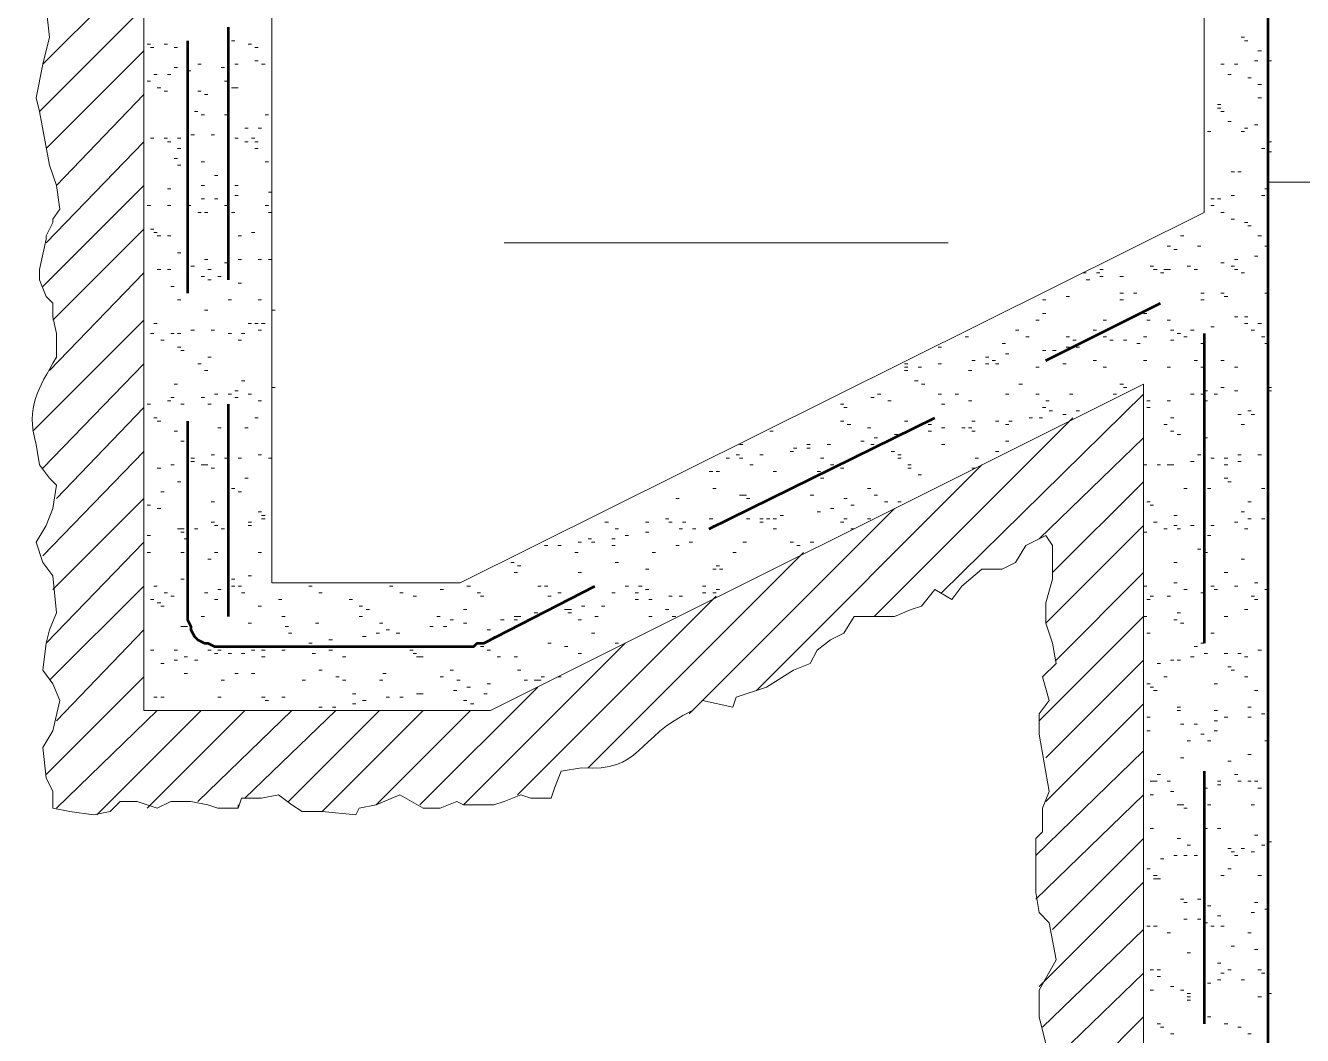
# Model space of a CAD drawing. Header units: millimetres. Extents: x 14 to 201, y 16 to 268.
# Drawn here: x 73.11 to 81.14, y 109.02 to 115.37 of the extents above; entities that cross this region are included whole.
import ezdxf

# ---------------------------------------------------------------- set-up
doc = ezdxf.new("R2010")
doc.units = ezdxf.units.MM
doc.header["$MEASUREMENT"] = 0
doc.layers.get('0').update_dxf_attribs({"linetype": 'CONTINUOUS'})

msp = doc.modelspace()

# ---------------------------------------------------------------- linework, layer by layer
at = {"color": 0, "linetype": 'Continuous', "lineweight": 53, "true_color": 0x000007}
for p, q in [((80.9202, 77.7663), (80.9202, 129.9422)), ((74.3797, 115.3583), (74.3797, 113.7708)), ((74.1257, 115.2737), (74.1257, 113.6862)), ((79.5232, 113.2628), (80.2428, 113.6227)), ((80.518, 113.4322), (80.518, 111.4848)), ((74.3797, 112.9877), (74.3797, 111.6542)), ((77.4065, 112.2045), (78.8247, 112.903)), ((74.1257, 112.8818), (74.1257, 111.6542)), ((80.518, 110.6805), (80.518, 109.093))]:
    msp.add_line(p, q, dxfattribs=at)
at = {"color": 0, "linetype": 'Continuous', "lineweight": 15, "true_color": 0x000007}
for p, q in [((80.518, 129.7517), (80.518, 114.1942)), ((73.8505, 111.0615), (73.8505, 127.2963)), ((74.6548, 126.8095), (74.6548, 111.8658)), ((80.518, 114.1942), (75.8402, 111.8658)), ((80.137, 113.1147), (76.0307, 111.0615)), ((80.137, 113.1147), (80.137, 77.7663)), ((74.6548, 111.8658), (75.8402, 111.8658)), ((73.8505, 111.0615), (76.0307, 111.0615))]:
    msp.add_line(p, q, dxfattribs=at)
at = {"color": 0, "linetype": 'Continuous', "lineweight": 15, "true_color": 0x656565}
for p, q in [((73.2155, 115.1255), (73.8505, 115.7605)), ((73.1943, 114.8292), (73.8505, 115.4853)), ((73.8717, 115.2525), (73.8928, 115.2525)), ((73.8928, 115.2313), (73.914, 115.2313)), ((73.9775, 115.2525), (73.9987, 115.2525)), ((74.041, 115.2313), (74.0622, 115.2313)), ((74.4008, 115.2737), (74.422, 115.2737)), ((74.5067, 115.2525), (74.5278, 115.2525)), ((74.549, 115.2313), (74.5702, 115.2313)), ((80.7508, 115.2948), (80.772, 115.2948)), ((80.772, 115.2737), (80.7932, 115.2737)), ((73.2367, 114.5963), (73.8505, 115.2102)), ((80.8567, 115.2102), (80.8778, 115.2102)), ((74.041, 115.1043), (74.0622, 115.1043)), ((74.1257, 115.0832), (74.1468, 115.0832)), ((74.1892, 115.1255), (74.2103, 115.1255)), ((74.3373, 115.1043), (74.3585, 115.1043)), ((74.422, 115.1255), (74.4432, 115.1255)), ((74.549, 115.1467), (74.5702, 115.1467)), ((74.5913, 115.1255), (74.6125, 115.1255)), ((80.6238, 115.1255), (80.645, 115.1255)), ((80.7085, 115.1255), (80.7297, 115.1255)), ((80.8355, 115.1467), (80.8567, 115.1467)), ((80.9202, 115.1467), (80.9413, 115.1467)), ((73.8717, 115.0197), (73.8928, 115.0197)), ((73.914, 115.062), (73.9352, 115.062)), ((73.9987, 115.062), (74.0198, 115.062)), ((74.3585, 115.0197), (74.3797, 115.0197)), ((80.6662, 115.062), (80.6873, 115.062)), ((80.7932, 115.0408), (80.8143, 115.0408)), ((80.8567, 114.9985), (80.8778, 114.9985)), ((73.3002, 114.3635), (73.8505, 114.935)), ((73.9352, 114.9773), (73.9563, 114.9773)), ((73.9775, 114.9562), (73.9987, 114.9562)), ((74.1892, 114.9562), (74.2103, 114.9562)), ((74.2315, 114.935), (74.2527, 114.935)), ((74.4008, 114.9773), (74.422, 114.9773)), ((74.422, 114.9773), (74.4432, 114.9773)), ((80.8567, 114.9138), (80.8778, 114.9138)), ((74.168, 114.8292), (74.1892, 114.8292)), ((80.6027, 114.8715), (80.6238, 114.8715)), ((80.6027, 114.8503), (80.6238, 114.8503)), ((80.6238, 114.8292), (80.645, 114.8292)), ((74.2103, 114.808), (74.2315, 114.808)), ((74.3585, 114.808), (74.3797, 114.808)), ((74.6125, 114.808), (74.6337, 114.808)), ((80.6662, 114.7657), (80.6873, 114.7657)), ((74.1468, 114.681), (74.168, 114.681)), ((74.2738, 114.681), (74.295, 114.681)), ((74.4855, 114.7233), (74.5067, 114.7233)), ((74.5702, 114.7233), (74.5913, 114.7233)), ((80.5392, 114.7022), (80.5603, 114.7022)), ((80.7508, 114.7022), (80.772, 114.7022)), ((80.772, 114.7233), (80.7932, 114.7233)), ((80.8355, 114.7445), (80.8567, 114.7445)), ((73.2367, 114.0037), (73.8505, 114.6387)), ((73.8928, 114.6598), (73.914, 114.6598)), ((73.9775, 114.6598), (73.9987, 114.6598)), ((73.9987, 114.6387), (74.0198, 114.6387)), ((74.0622, 114.6598), (74.0833, 114.6598)), ((74.0622, 114.5963), (74.0833, 114.5963)), ((74.422, 114.6598), (74.4432, 114.6598)), ((74.4855, 114.6387), (74.5067, 114.6387)), ((74.5278, 114.6598), (74.549, 114.6598)), ((74.549, 114.6387), (74.5702, 114.6387)), ((74.549, 114.5963), (74.5702, 114.5963)), ((80.8778, 114.5963), (80.899, 114.5963)), ((80.9202, 114.6387), (80.9413, 114.6387)), ((74.041, 114.5328), (74.0622, 114.5328)), ((74.2103, 114.5117), (74.2315, 114.5117)), ((74.6125, 114.5117), (74.6337, 114.5117)), ((80.9202, 114.5752), (80.9413, 114.5752)), ((74.0622, 114.4905), (74.0833, 114.4905)), ((74.295, 114.427), (74.3162, 114.427)), ((80.6873, 114.4482), (80.7085, 114.4482)), ((80.7297, 114.4482), (80.7508, 114.4482)), ((73.2155, 113.7285), (73.8505, 114.3635)), ((74.2103, 114.3635), (74.2315, 114.3635)), ((74.422, 114.3635), (74.4432, 114.3635)), ((80.9202, 114.3847), (89.2598, 114.3847)), ((73.9987, 114.3423), (74.0198, 114.3423)), ((74.2103, 114.2788), (74.2315, 114.2788)), ((74.295, 114.2788), (74.3162, 114.2788)), ((74.422, 114.3), (74.4432, 114.3)), ((74.6337, 114.3212), (74.6548, 114.3212)), ((80.5603, 114.2788), (80.5815, 114.2788)), ((80.6027, 114.2788), (80.6238, 114.2788)), ((80.6873, 114.3), (80.7085, 114.3)), ((80.8778, 114.3), (80.899, 114.3)), ((80.899, 114.3423), (80.9202, 114.3423)), ((73.8717, 114.2365), (73.8928, 114.2365)), ((73.9987, 114.2365), (74.0198, 114.2365)), ((74.1257, 114.2365), (74.1468, 114.2365)), ((74.1892, 114.1942), (74.2103, 114.1942)), ((74.2315, 114.1942), (74.2527, 114.1942)), ((74.3585, 114.2365), (74.3797, 114.2365)), ((74.4008, 114.1942), (74.422, 114.1942)), ((74.6125, 114.2365), (74.6337, 114.2365)), ((74.6337, 114.1942), (74.6548, 114.1942)), ((80.5603, 114.2365), (80.5815, 114.2365)), ((80.6238, 114.1942), (80.645, 114.1942)), ((80.6873, 114.1518), (80.7085, 114.1518)), ((80.772, 114.1307), (80.7932, 114.1307)), ((80.7932, 114.1095), (80.8143, 114.1095)), ((73.279, 113.5168), (73.8505, 114.0883)), ((73.8928, 114.0883), (73.914, 114.0883)), ((73.914, 114.0672), (73.9352, 114.0672)), ((73.9352, 114.046), (73.9563, 114.046)), ((73.9987, 114.046), (74.0198, 114.046)), ((74.4432, 114.046), (74.4643, 114.046)), ((74.4432, 114.046), (74.4643, 114.046)), ((74.5278, 114.0672), (74.549, 114.0672)), ((80.3698, 114.046), (80.391, 114.046)), ((80.8567, 114.046), (80.8778, 114.046)), ((76.1153, 114.0037), (78.9093, 114.0037)), ((80.2852, 113.9825), (80.3063, 113.9825)), ((80.3275, 113.9613), (80.3487, 113.9613)), ((80.4757, 113.9825), (80.4968, 113.9825)), ((80.899, 113.9825), (80.9202, 113.9825)), ((74.0622, 113.9402), (74.0833, 113.9402)), ((74.2315, 113.8978), (74.2527, 113.8978)), ((74.3585, 113.8767), (74.3797, 113.8767)), ((74.4432, 113.8978), (74.4643, 113.8978)), ((74.5702, 113.8978), (74.5913, 113.8978)), ((74.6337, 113.8978), (74.6548, 113.8978)), ((80.6238, 113.8767), (80.645, 113.8767)), ((80.7085, 113.8978), (80.7297, 113.8978)), ((80.8355, 113.919), (80.8567, 113.919)), ((73.2578, 113.1993), (73.8505, 113.8132)), ((73.9352, 113.8343), (73.9563, 113.8343)), ((73.9987, 113.8343), (74.0198, 113.8343)), ((74.1468, 113.8555), (74.168, 113.8555)), ((74.2103, 113.792), (74.2315, 113.792)), ((74.2527, 113.8343), (74.2738, 113.8343)), ((74.3162, 113.792), (74.3373, 113.792)), ((79.756, 113.8132), (79.7772, 113.8132)), ((79.8407, 113.8132), (79.8618, 113.8132)), ((79.8618, 113.8343), (79.883, 113.8343)), ((79.8618, 113.792), (79.883, 113.792)), ((79.9888, 113.792), (80.01, 113.792)), ((80.1793, 113.8555), (80.2005, 113.8555)), ((80.2005, 113.8343), (80.2217, 113.8343)), ((80.2428, 113.8132), (80.264, 113.8132)), ((80.264, 113.8343), (80.2852, 113.8343)), ((80.2852, 113.8343), (80.3063, 113.8343)), ((80.4122, 113.8555), (80.4333, 113.8555)), ((80.4545, 113.8343), (80.4757, 113.8343)), ((80.6873, 113.8555), (80.7085, 113.8555)), ((80.7085, 113.8343), (80.7297, 113.8343)), ((80.7508, 113.8132), (80.772, 113.8132)), ((74.0198, 113.7285), (74.041, 113.7285)), ((74.2527, 113.7708), (74.2738, 113.7708)), ((74.4432, 113.7497), (74.4643, 113.7497)), ((79.7772, 113.7708), (79.7983, 113.7708)), ((74.0622, 113.6438), (74.0833, 113.6438)), ((74.3797, 113.6438), (74.4008, 113.6438)), ((74.5702, 113.6438), (74.5913, 113.6438)), ((79.502, 113.6438), (79.5232, 113.6438)), ((79.6502, 113.665), (79.6713, 113.665)), ((79.9888, 113.6862), (80.01, 113.6862)), ((79.9888, 113.6438), (80.01, 113.6438)), ((80.0735, 113.6862), (80.0947, 113.6862)), ((80.4968, 113.6862), (80.518, 113.6862)), ((80.4968, 113.6438), (80.518, 113.6438)), ((80.6238, 113.6862), (80.645, 113.6862)), ((80.645, 113.665), (80.6662, 113.665)), ((80.899, 113.6862), (80.9202, 113.6862)), ((74.2315, 113.5803), (74.2527, 113.5803)), ((74.6548, 113.5803), (74.676, 113.5803)), ((79.502, 113.5592), (79.5232, 113.5592)), ((80.137, 113.5592), (80.1582, 113.5592)), ((73.152, 112.8183), (73.8505, 113.5168)), ((73.914, 113.4957), (73.9352, 113.4957)), ((74.5067, 113.4957), (74.5278, 113.4957)), ((74.549, 113.4957), (74.5702, 113.4957)), ((74.5913, 113.4957), (74.6125, 113.4957)), ((79.4597, 113.5168), (79.4808, 113.5168)), ((79.883, 113.5168), (79.9042, 113.5168)), ((80.1582, 113.5168), (80.1793, 113.5168)), ((80.2852, 113.5168), (80.3063, 113.5168)), ((80.5603, 113.4745), (80.5815, 113.4745)), ((80.7085, 113.538), (80.7297, 113.538)), ((80.772, 113.538), (80.7932, 113.538)), ((80.772, 113.4957), (80.7932, 113.4957)), ((80.8567, 113.4957), (80.8778, 113.4957)), ((73.8928, 113.4322), (73.914, 113.4322)), ((73.9563, 113.3898), (73.9775, 113.3898)), ((74.0198, 113.4322), (74.041, 113.4322)), ((74.0622, 113.4322), (74.0833, 113.4322)), ((74.1468, 113.4533), (74.168, 113.4533)), ((74.2738, 113.4533), (74.295, 113.4533)), ((74.3797, 113.4322), (74.4008, 113.4322)), ((74.4432, 113.3898), (74.4643, 113.3898)), ((74.4643, 113.4322), (74.4855, 113.4322)), ((74.5702, 113.4533), (74.5913, 113.4533)), ((79.0152, 113.411), (79.0363, 113.411)), ((79.3327, 113.4533), (79.3538, 113.4533)), ((79.3962, 113.411), (79.4173, 113.411)), ((79.6502, 113.411), (79.6713, 113.411)), ((79.6925, 113.3898), (79.7137, 113.3898)), ((79.8195, 113.4533), (79.8407, 113.4533)), ((79.883, 113.411), (79.9042, 113.411)), ((79.9253, 113.3898), (79.9465, 113.3898)), ((80.01, 113.3898), (80.0312, 113.3898)), ((80.137, 113.411), (80.1582, 113.411)), ((80.3063, 113.4533), (80.3275, 113.4533)), ((80.3063, 113.3898), (80.3275, 113.3898)), ((80.3487, 113.4322), (80.3698, 113.4322)), ((80.391, 113.411), (80.4122, 113.411)), ((80.4333, 113.4533), (80.4545, 113.4533)), ((80.8143, 113.4533), (80.8355, 113.4533)), ((80.8778, 113.411), (80.899, 113.411)), ((74.0622, 113.3475), (74.0833, 113.3475)), ((74.0833, 113.3263), (74.1045, 113.3263)), ((78.8458, 113.3475), (78.867, 113.3475)), ((79.248, 113.3687), (79.2692, 113.3687)), ((79.2692, 113.3052), (79.2903, 113.3052)), ((79.502, 113.3263), (79.5232, 113.3263)), ((79.5655, 113.3263), (79.5867, 113.3263)), ((79.6502, 113.3475), (79.6713, 113.3475)), ((79.7137, 113.3475), (79.7348, 113.3475)), ((80.0947, 113.3687), (80.1158, 113.3687)), ((80.4968, 113.3687), (80.518, 113.3687)), ((80.899, 113.3687), (80.9202, 113.3687)), ((73.2155, 112.5855), (73.8505, 113.2417)), ((74.1892, 113.2417), (74.2103, 113.2417)), ((74.2527, 113.284), (74.2738, 113.284)), ((78.6342, 113.2417), (78.6553, 113.2417)), ((78.8458, 113.2417), (78.867, 113.2417)), ((79.0575, 113.2628), (79.0787, 113.2628)), ((79.1422, 113.284), (79.1633, 113.284)), ((79.1422, 113.2417), (79.1633, 113.2417)), ((79.1845, 113.2628), (79.2057, 113.2628)), ((79.2057, 113.2417), (79.2268, 113.2417)), ((79.629, 113.2417), (79.6502, 113.2417)), ((79.8195, 113.2628), (79.8407, 113.2628)), ((80.137, 113.2628), (80.1582, 113.2628)), ((80.4545, 113.2628), (80.4757, 113.2628)), ((80.6238, 113.2628), (80.645, 113.2628)), ((74.2315, 113.1993), (74.2527, 113.1993)), ((78.6342, 113.2205), (78.6553, 113.2205)), ((78.6342, 113.1993), (78.6553, 113.1993)), ((78.7188, 113.2205), (78.74, 113.2205)), ((79.0363, 113.1993), (79.0575, 113.1993)), ((79.4597, 113.2205), (79.4808, 113.2205)), ((79.883, 113.2205), (79.9042, 113.2205)), ((80.2852, 113.2205), (80.3063, 113.2205)), ((80.4968, 113.2205), (80.518, 113.2205)), ((80.7085, 113.2205), (80.7297, 113.2205)), ((74.041, 113.1147), (74.0622, 113.1147)), ((74.422, 113.0723), (74.4432, 113.0723)), ((74.4643, 113.1358), (74.4855, 113.1358)), ((74.6548, 113.0935), (74.676, 113.0935)), ((78.6977, 113.1358), (78.7188, 113.1358)), ((78.74, 113.1147), (78.7612, 113.1147)), ((79.3538, 113.1147), (79.375, 113.1147)), ((79.9888, 113.1147), (80.01, 113.1147)), ((80.01, 113.0935), (80.0312, 113.0935)), ((80.518, 113.0723), (80.5392, 113.0723)), ((80.6238, 113.0935), (80.645, 113.0935)), ((80.7085, 113.0723), (80.7297, 113.0723)), ((80.9202, 113.0935), (80.9413, 113.0935)), ((80.9202, 113.0723), (80.9413, 113.0723)), ((73.8717, 112.9877), (73.8928, 112.9877)), ((73.9987, 113.0088), (74.0198, 113.0088)), ((74.0198, 113.03), (74.041, 113.03)), ((74.0833, 112.9877), (74.1045, 112.9877)), ((74.2103, 113.03), (74.2315, 113.03)), ((74.2527, 112.9877), (74.2738, 112.9877)), ((74.295, 113.0512), (74.3162, 113.0512)), ((74.3797, 113.0512), (74.4008, 113.0512)), ((74.422, 113.03), (74.4432, 113.03)), ((74.5067, 113.0512), (74.5278, 113.0512)), ((74.5702, 113.0088), (74.5913, 113.0088)), ((78.232, 112.9877), (78.2532, 112.9877)), ((78.4225, 113.03), (78.4437, 113.03)), ((78.4648, 113.0512), (78.486, 113.0512)), ((78.5283, 113.0088), (78.5495, 113.0088)), ((78.8458, 113.0512), (78.867, 113.0512)), ((78.867, 111.8023), (80.137, 113.0512)), ((78.867, 112.9877), (78.8882, 112.9877)), ((78.9517, 113.0512), (78.9728, 113.0512)), ((79.0363, 113.0088), (79.0575, 113.0088)), ((79.2692, 113.0512), (79.2903, 113.0512)), ((79.4597, 113.0512), (79.4808, 113.0512)), ((79.5232, 113.0088), (79.5443, 113.0088)), ((79.6713, 113.0512), (79.6925, 113.0512)), ((79.9465, 113.0512), (79.9677, 113.0512)), ((80.1582, 113.0088), (80.1793, 113.0088)), ((80.2852, 113.0088), (80.3063, 113.0088)), ((80.4333, 113.0512), (80.4545, 113.0512)), ((80.4968, 113.0512), (80.518, 113.0512)), ((80.518, 113.0088), (80.5392, 113.0088)), ((80.5815, 113.0512), (80.6027, 113.0512)), ((73.3002, 112.395), (73.8505, 112.9665)), ((73.914, 112.903), (73.9352, 112.903)), ((74.549, 112.903), (74.5702, 112.903)), ((78.2532, 112.9665), (78.2743, 112.9665)), ((78.4437, 111.6542), (79.6925, 112.903)), ((79.4173, 112.903), (79.4385, 112.903)), ((79.4808, 112.903), (79.502, 112.903)), ((79.502, 112.9665), (79.5232, 112.9665)), ((79.5443, 112.9453), (79.5655, 112.9453)), ((79.629, 112.9242), (79.6502, 112.9242)), ((79.7137, 112.9453), (79.7348, 112.9453)), ((80.1582, 112.9665), (80.1793, 112.9665)), ((80.3063, 112.903), (80.3275, 112.903)), ((80.7297, 112.9242), (80.7508, 112.9242)), ((80.7932, 112.9453), (80.8143, 112.9453)), ((80.8143, 112.9242), (80.8355, 112.9242)), ((73.9352, 112.8818), (73.9563, 112.8818)), ((74.3162, 112.8395), (74.3373, 112.8395)), ((74.4855, 112.8395), (74.5067, 112.8395)), ((78.232, 112.8818), (78.2532, 112.8818)), ((78.2743, 112.8607), (78.2955, 112.8607)), ((78.4013, 112.8395), (78.4225, 112.8395)), ((78.6342, 112.8818), (78.6553, 112.8818)), ((78.7823, 112.8607), (78.8035, 112.8607)), ((78.867, 112.8395), (78.8882, 112.8395)), ((78.994, 112.8395), (79.0152, 112.8395)), ((79.0363, 112.8395), (79.0575, 112.8395)), ((79.0575, 112.8818), (79.0787, 112.8818)), ((79.2057, 112.8818), (79.2268, 112.8818)), ((79.2692, 112.8607), (79.2903, 112.8607)), ((79.2903, 112.8818), (79.3115, 112.8818)), ((80.264, 112.8607), (80.2852, 112.8607)), ((80.7508, 112.8607), (80.772, 112.8607)), ((74.041, 112.8183), (74.0622, 112.8183)), ((74.0833, 112.7548), (74.1045, 112.7548)), ((77.7875, 112.8183), (77.8087, 112.8183)), ((78.359, 112.7548), (78.3802, 112.7548)), ((78.4437, 112.776), (78.4648, 112.776)), ((78.5707, 112.7972), (78.5918, 112.7972)), ((78.7823, 112.8183), (78.8035, 112.8183)), ((79.0575, 112.8183), (79.0787, 112.8183)), ((79.2692, 112.7548), (79.2903, 112.7548)), ((79.4808, 112.141), (80.137, 112.776)), ((80.3063, 112.8183), (80.3275, 112.8183)), ((80.3487, 112.7972), (80.3698, 112.7972)), ((80.518, 112.776), (80.5392, 112.776)), ((73.2155, 112.0352), (73.8505, 112.6913)), ((74.2738, 112.6702), (74.295, 112.6702)), ((74.5702, 112.6702), (74.5913, 112.6702)), ((77.5758, 112.6702), (77.597, 112.6702)), ((77.597, 112.7337), (77.6182, 112.7337)), ((77.724, 112.6702), (77.7452, 112.6702)), ((77.9145, 112.6913), (77.9357, 112.6913)), ((77.9357, 112.7125), (77.9568, 112.7125)), ((78.0203, 112.7337), (78.0415, 112.7337)), ((78.0203, 112.7125), (78.0415, 112.7125)), ((78.1473, 112.7337), (78.1685, 112.7337)), ((78.4225, 112.7337), (78.4437, 112.7337)), ((78.5495, 112.6913), (78.5707, 112.6913)), ((78.5918, 112.6702), (78.613, 112.6702)), ((78.867, 112.7337), (78.8882, 112.7337)), ((79.2057, 112.6913), (79.2268, 112.6913)), ((80.4757, 112.6702), (80.4968, 112.6702)), ((80.7297, 112.6702), (80.7508, 112.6702)), ((80.8567, 112.6702), (80.8778, 112.6702)), ((73.9352, 112.5855), (73.9563, 112.5855)), ((74.0198, 112.6067), (74.041, 112.6067)), ((74.1468, 112.649), (74.168, 112.649)), ((74.1468, 112.6278), (74.168, 112.6278)), ((74.2103, 112.6067), (74.2315, 112.6067)), ((74.2315, 112.6067), (74.2527, 112.6067)), ((74.2738, 112.5855), (74.295, 112.5855)), ((74.3585, 112.649), (74.3797, 112.649)), ((74.4432, 112.649), (74.4643, 112.649)), ((74.6337, 112.649), (74.6548, 112.649)), ((77.5123, 112.649), (77.5335, 112.649)), ((77.597, 112.649), (77.6182, 112.649)), ((77.6605, 112.6067), (77.6817, 112.6067)), ((77.7028, 111.1885), (79.121, 112.6067)), ((78.105, 112.649), (78.1262, 112.649)), ((78.1685, 112.6067), (78.1897, 112.6067)), ((78.232, 112.5855), (78.2532, 112.5855)), ((78.5918, 112.649), (78.613, 112.649)), ((78.6553, 112.6067), (78.6765, 112.6067)), ((78.6553, 112.5855), (78.6765, 112.5855)), ((79.0575, 112.5855), (79.0787, 112.5855)), ((79.0787, 112.649), (79.0998, 112.649)), ((80.137, 112.6067), (80.1582, 112.6067)), ((80.2217, 112.6067), (80.2428, 112.6067)), ((80.2852, 112.6067), (80.3063, 112.6067)), ((80.3063, 112.6067), (80.3275, 112.6067)), ((80.4333, 112.6278), (80.4545, 112.6278)), ((80.5603, 112.649), (80.5815, 112.649)), ((80.645, 112.649), (80.6662, 112.649)), ((80.645, 112.6067), (80.6662, 112.6067)), ((80.7297, 112.6278), (80.7508, 112.6278)), ((74.0622, 112.5008), (74.0833, 112.5008)), ((74.4855, 112.522), (74.5067, 112.522)), ((77.4065, 112.5643), (77.4277, 112.5643)), ((77.4488, 112.5643), (77.47, 112.5643)), ((77.8087, 112.5643), (77.8298, 112.5643)), ((78.0838, 112.5643), (78.105, 112.5643)), ((78.105, 112.522), (78.1262, 112.522)), ((78.7188, 112.5432), (78.74, 112.5432)), ((79.5655, 111.9293), (80.137, 112.5008)), ((80.645, 112.522), (80.6662, 112.522)), ((80.6662, 112.5008), (80.6873, 112.5008)), ((73.9563, 112.4373), (73.9775, 112.4373)), ((74.4008, 112.4585), (74.422, 112.4585)), ((74.4432, 112.4373), (74.4643, 112.4373)), ((77.4277, 112.4585), (77.4488, 112.4585)), ((77.9145, 112.4585), (77.9357, 112.4585)), ((78.4013, 112.4585), (78.4225, 112.4585)), ((80.391, 112.4585), (80.4122, 112.4585)), ((80.5392, 112.4585), (80.5603, 112.4585)), ((80.8778, 112.4585), (80.899, 112.4585)), ((73.279, 111.8235), (73.8505, 112.395)), ((73.8717, 112.3527), (73.8928, 112.3527)), ((74.2738, 112.3738), (74.295, 112.3738)), ((77.1948, 112.395), (77.216, 112.395)), ((77.597, 112.4162), (77.6182, 112.4162)), ((77.6182, 112.4162), (77.6393, 112.4162)), ((77.6393, 112.395), (77.6605, 112.395)), ((78.0415, 112.4162), (78.0627, 112.4162)), ((78.2532, 112.395), (78.2743, 112.395)), ((78.2955, 112.3527), (78.3167, 112.3527)), ((78.4437, 112.4162), (78.4648, 112.4162)), ((78.5072, 112.3738), (78.5283, 112.3738)), ((78.5918, 112.3738), (78.613, 112.3738)), ((80.1582, 112.3738), (80.1793, 112.3738)), ((80.1793, 112.3527), (80.2005, 112.3527)), ((80.7932, 112.3738), (80.8143, 112.3738)), ((73.9352, 112.3315), (73.9563, 112.3315)), ((74.5702, 112.3103), (74.5913, 112.3103)), ((74.5913, 112.2892), (74.6125, 112.2892)), ((74.5913, 112.268), (74.6125, 112.268)), ((77.1313, 112.268), (77.1525, 112.268)), ((77.2795, 111.0403), (78.5707, 112.3315)), ((77.4065, 112.268), (77.4277, 112.268)), ((77.6393, 112.268), (77.6605, 112.268)), ((77.724, 112.268), (77.7452, 112.268)), ((77.7663, 112.268), (77.7875, 112.268)), ((77.8087, 112.268), (77.8298, 112.268)), ((77.851, 112.2892), (77.8722, 112.2892)), ((78.0838, 112.3103), (78.105, 112.3103)), ((78.1685, 112.3315), (78.1897, 112.3315)), ((78.2532, 112.268), (78.2743, 112.268)), ((78.4013, 112.268), (78.4225, 112.268)), ((80.3275, 112.2892), (80.3487, 112.2892)), ((80.7508, 112.3103), (80.772, 112.3103)), ((80.7932, 112.268), (80.8143, 112.268)), ((80.8778, 112.268), (80.899, 112.268)), ((74.0622, 112.2045), (74.0833, 112.2045)), ((74.0833, 112.2045), (74.1045, 112.2045)), ((74.0833, 112.1833), (74.1045, 112.1833)), ((74.168, 112.2045), (74.1892, 112.2045)), ((74.2738, 112.2468), (74.295, 112.2468)), ((74.295, 112.2257), (74.3162, 112.2257)), ((74.3373, 112.2045), (74.3585, 112.2045)), ((74.5067, 112.2468), (74.5278, 112.2468)), ((74.5067, 112.2257), (74.5278, 112.2257)), ((76.7503, 112.2468), (76.7715, 112.2468)), ((76.8138, 112.2045), (76.835, 112.2045)), ((77.0043, 112.2468), (77.0255, 112.2468)), ((77.0043, 112.1833), (77.0255, 112.1833)), ((77.1525, 112.2468), (77.1737, 112.2468)), ((77.216, 112.2045), (77.2372, 112.2045)), ((77.2372, 112.2468), (77.2583, 112.2468)), ((77.3007, 112.2045), (77.3218, 112.2045)), ((77.3007, 112.2045), (77.3218, 112.2045)), ((77.4277, 112.2257), (77.4488, 112.2257)), ((77.724, 112.2468), (77.7452, 112.2468)), ((77.8087, 112.2045), (77.8298, 112.2045)), ((78.232, 112.2468), (78.2532, 112.2468)), ((78.2955, 112.2045), (78.3167, 112.2045)), ((79.5232, 111.6118), (80.137, 112.2257)), ((80.137, 112.1833), (80.1582, 112.1833)), ((80.2005, 112.2468), (80.2217, 112.2468)), ((80.264, 112.2045), (80.2852, 112.2045)), ((80.3275, 112.2257), (80.3487, 112.2257)), ((80.3487, 112.2045), (80.3698, 112.2045)), ((80.4333, 112.2257), (80.4545, 112.2257)), ((80.5603, 112.2257), (80.5815, 112.2257)), ((80.7085, 112.2468), (80.7297, 112.2468)), ((80.772, 112.2045), (80.7932, 112.2045)), ((73.2367, 111.4848), (73.8505, 112.1198)), ((73.8717, 112.1622), (73.8928, 112.1622)), ((74.1045, 112.141), (74.1257, 112.141)), ((76.3693, 112.0987), (76.3905, 112.0987)), ((76.3693, 112.0987), (76.3905, 112.0987)), ((76.454, 112.0987), (76.4752, 112.0987)), ((76.581, 112.1198), (76.6022, 112.1198)), ((76.6445, 112.141), (76.6657, 112.141)), ((76.6657, 112.1198), (76.6868, 112.1198)), ((76.7927, 112.141), (76.8138, 112.141)), ((76.7927, 112.0987), (76.8138, 112.0987)), ((76.8773, 112.1622), (76.8985, 112.1622)), ((77.1948, 112.0987), (77.216, 112.0987)), ((77.2795, 112.1198), (77.3007, 112.1198)), ((77.6182, 112.1198), (77.6393, 112.1198)), ((77.9145, 112.1198), (77.9357, 112.1198)), ((77.9568, 112.0987), (77.978, 112.0987)), ((78.0415, 112.1198), (78.0627, 112.1198)), ((80.5392, 112.1622), (80.5603, 112.1622)), ((73.8717, 112.0563), (73.8928, 112.0563)), ((74.0833, 112.0563), (74.1045, 112.0563)), ((74.295, 112.0563), (74.3162, 112.0563)), ((74.5702, 112.0563), (74.5913, 112.0563)), ((76.5598, 112.0563), (76.581, 112.0563)), ((76.6445, 110.7017), (77.9992, 112.0563)), ((77.0467, 112.0563), (77.0678, 112.0563)), ((77.5547, 112.0563), (77.5758, 112.0563)), ((80.4757, 112.0775), (80.4968, 112.0775)), ((80.518, 112.0563), (80.5392, 112.0563)), ((80.518, 112.0563), (80.5392, 112.0563)), ((74.2527, 112.014), (74.2738, 112.014)), ((76.1577, 111.9928), (76.1788, 111.9928)), ((76.2, 111.9717), (76.2212, 111.9717)), ((76.8138, 111.9928), (76.835, 111.9928)), ((77.0043, 111.9505), (77.0255, 111.9505)), ((77.4277, 111.9505), (77.4488, 111.9505)), ((77.4488, 111.9717), (77.47, 111.9717)), ((77.47, 111.9505), (77.4912, 111.9505)), ((80.3275, 111.9928), (80.3487, 111.9928)), ((80.7508, 112.014), (80.772, 112.014)), ((74.0833, 111.887), (74.1045, 111.887)), ((74.4008, 111.887), (74.422, 111.887)), ((74.5067, 111.9082), (74.5278, 111.9082)), ((75.692, 111.8658), (75.7132, 111.8658)), ((76.1788, 111.9293), (76.2, 111.9293)), ((76.581, 111.9293), (76.6022, 111.9293)), ((79.5867, 111.379), (80.137, 111.9293)), ((80.3275, 111.8658), (80.3487, 111.8658)), ((80.645, 111.9293), (80.6662, 111.9293)), ((80.8355, 111.8658), (80.8567, 111.8658)), ((73.2578, 111.252), (73.8505, 111.8447)), ((73.914, 111.8447), (73.9352, 111.8447)), ((73.9775, 111.8023), (73.9987, 111.8023)), ((74.0198, 111.7812), (74.041, 111.7812)), ((74.2315, 111.8023), (74.2527, 111.8023)), ((74.3162, 111.8235), (74.3373, 111.8235)), ((74.4008, 111.8447), (74.422, 111.8447)), ((74.4432, 111.8447), (74.4643, 111.8447)), ((74.4432, 111.8447), (74.4643, 111.8447)), ((74.4643, 111.8023), (74.4855, 111.8023)), ((74.8877, 111.8447), (74.9088, 111.8447)), ((74.9512, 111.8023), (74.9723, 111.8023)), ((75.3957, 111.8447), (75.4168, 111.8447)), ((75.4592, 111.8023), (75.4803, 111.8023)), ((75.5438, 111.7812), (75.565, 111.7812)), ((75.7132, 111.8235), (75.7343, 111.8235)), ((75.8825, 111.8447), (75.9037, 111.8447)), ((75.946, 111.8023), (75.9672, 111.8023)), ((75.9672, 111.7812), (75.9883, 111.7812)), ((76.2, 110.5323), (77.4488, 111.7812)), ((76.327, 111.8447), (76.3482, 111.8447)), ((76.3693, 111.8447), (76.3905, 111.8447)), ((76.3905, 111.7812), (76.4117, 111.7812)), ((76.454, 111.8023), (76.4752, 111.8023)), ((76.7927, 111.8023), (76.8138, 111.8023)), ((76.8773, 111.8447), (76.8985, 111.8447)), ((76.9408, 111.8023), (76.962, 111.8023)), ((76.962, 111.8447), (76.9832, 111.8447)), ((77.0043, 111.8235), (77.0255, 111.8235)), ((77.1525, 111.7812), (77.1737, 111.7812)), ((77.216, 111.7812), (77.2372, 111.7812)), ((77.3642, 111.8447), (77.3853, 111.8447)), ((77.3642, 111.8023), (77.3853, 111.8023)), ((77.4277, 111.8023), (77.4488, 111.8023)), ((77.4488, 111.8235), (77.47, 111.8235)), ((80.137, 111.8447), (80.1582, 111.8447)), ((80.1793, 111.7812), (80.2005, 111.7812)), ((80.2852, 111.7812), (80.3063, 111.7812)), ((80.391, 111.8235), (80.4122, 111.8235)), ((80.4968, 111.8023), (80.518, 111.8023)), ((80.5603, 111.8447), (80.5815, 111.8447)), ((80.5815, 111.8235), (80.6027, 111.8235)), ((80.7085, 111.8447), (80.7297, 111.8447)), ((80.8143, 111.7812), (80.8355, 111.7812)), ((80.899, 111.8235), (80.9202, 111.8235)), ((73.8928, 111.76), (73.914, 111.76)), ((73.8928, 111.76), (73.914, 111.76)), ((73.9352, 111.7388), (73.9563, 111.7388)), ((73.9563, 111.7177), (73.9775, 111.7177)), ((74.295, 111.76), (74.3162, 111.76)), ((74.5702, 111.7177), (74.5913, 111.7177)), ((74.6972, 111.76), (74.7183, 111.76)), ((75.1417, 111.76), (75.1628, 111.76)), ((75.2052, 111.7177), (75.2263, 111.7177)), ((75.2475, 111.6965), (75.2687, 111.6965)), ((75.8613, 111.6965), (75.8825, 111.6965)), ((76.4963, 111.6965), (76.5175, 111.6965)), ((76.5175, 111.6965), (76.5387, 111.6965)), ((76.6022, 111.7177), (76.6233, 111.7177)), ((76.7292, 111.7177), (76.7503, 111.7177)), ((76.9408, 111.76), (76.962, 111.76)), ((77.0255, 111.76), (77.0467, 111.76)), ((77.1313, 111.6965), (77.1525, 111.6965)), ((80.1582, 111.76), (80.1793, 111.76)), ((80.772, 111.6965), (80.7932, 111.6965)), ((80.8355, 111.76), (80.8567, 111.76)), ((74.2103, 111.6542), (74.2315, 111.6542)), ((74.7183, 111.6542), (74.7395, 111.6542)), ((75.2052, 111.6542), (75.2263, 111.6542)), ((75.692, 111.6542), (75.7132, 111.6542)), ((75.7767, 111.633), (75.7978, 111.633)), ((76.0942, 111.633), (76.1153, 111.633)), ((76.1788, 111.6542), (76.2, 111.6542)), ((76.1788, 111.633), (76.2, 111.633)), ((76.2, 111.6542), (76.2212, 111.6542)), ((76.3058, 111.6753), (76.327, 111.6753)), ((76.5175, 111.6753), (76.5387, 111.6753)), ((76.581, 111.633), (76.6022, 111.633)), ((76.6868, 111.6542), (76.708, 111.6542)), ((77.0255, 111.6542), (77.0467, 111.6542)), ((77.1737, 111.6542), (77.1948, 111.6542)), ((79.4808, 110.998), (80.137, 111.6542)), ((80.137, 111.6542), (80.1582, 111.6542)), ((80.3275, 111.633), (80.3487, 111.633)), ((80.3487, 111.6753), (80.3698, 111.6753)), ((80.645, 111.6542), (80.6662, 111.6542)), ((73.3002, 110.998), (73.8505, 111.5695)), ((74.0833, 111.5907), (74.1045, 111.5907)), ((74.1045, 111.5907), (74.1257, 111.5907)), ((74.5067, 111.6118), (74.5278, 111.6118)), ((74.7395, 111.5907), (74.7607, 111.5907)), ((74.7607, 111.5483), (74.7818, 111.5483)), ((74.93, 111.6118), (74.9512, 111.6118)), ((75.311, 111.5483), (75.3322, 111.5483)), ((75.3322, 111.6118), (75.3533, 111.6118)), ((75.3745, 111.5695), (75.3957, 111.5695)), ((75.438, 111.5483), (75.4592, 111.5483)), ((75.6497, 111.5907), (75.6708, 111.5907)), ((75.7343, 111.5907), (75.7555, 111.5907)), ((75.8613, 111.6118), (75.8825, 111.6118)), ((76.0095, 111.5695), (76.0307, 111.5695)), ((76.6657, 111.5483), (76.6868, 111.5483)), ((80.1582, 111.5483), (80.1793, 111.5483)), ((80.3698, 111.6118), (80.391, 111.6118)), ((80.5603, 111.5483), (80.5815, 111.5483)), ((74.803, 111.4637), (74.8242, 111.4637)), ((74.8877, 111.4848), (74.9088, 111.4848)), ((75.0147, 111.506), (75.0358, 111.506)), ((75.1417, 111.4637), (75.1628, 111.4637)), ((75.2263, 111.5272), (75.2475, 111.5272)), ((75.565, 111.4637), (75.5862, 111.4637)), ((75.8613, 110.4688), (76.8773, 111.4848)), ((75.9672, 111.4637), (75.9883, 111.4637)), ((76.0518, 111.5272), (76.073, 111.5272)), ((76.3905, 111.4848), (76.4117, 111.4848)), ((76.4963, 111.4637), (76.5175, 111.4637)), ((76.8138, 111.4848), (76.835, 111.4848)), ((80.4545, 111.4637), (80.4757, 111.4637)), ((80.4968, 111.4848), (80.518, 111.4848)), ((73.8928, 111.4425), (73.914, 111.4425)), ((74.041, 111.4425), (74.0622, 111.4425)), ((74.041, 111.379), (74.0622, 111.379)), ((74.1045, 111.4002), (74.1257, 111.4002)), ((74.168, 111.379), (74.1892, 111.379)), ((74.2527, 111.4425), (74.2738, 111.4425)), ((74.295, 111.4213), (74.3162, 111.4213)), ((74.3162, 111.4425), (74.3373, 111.4425)), ((74.3797, 111.4213), (74.4008, 111.4213)), ((74.4643, 111.4213), (74.4855, 111.4213)), ((74.5278, 111.4425), (74.549, 111.4425)), ((74.5913, 111.4425), (74.6125, 111.4425)), ((74.5913, 111.4002), (74.6125, 111.4002)), ((74.7183, 111.4425), (74.7395, 111.4425)), ((74.9088, 111.4213), (74.93, 111.4213)), ((75.0147, 111.4425), (75.0358, 111.4425)), ((75.0993, 111.4002), (75.1205, 111.4002)), ((75.5227, 111.4425), (75.5438, 111.4425)), ((75.5438, 111.4213), (75.565, 111.4213)), ((75.565, 111.4002), (75.5862, 111.4002)), ((75.5862, 111.4002), (75.6073, 111.4002)), ((76.0095, 111.4425), (76.0307, 111.4425)), ((76.073, 111.4002), (76.0942, 111.4002)), ((76.1788, 111.4002), (76.2, 111.4002)), ((76.581, 111.4213), (76.6022, 111.4213)), ((79.5232, 110.7652), (80.137, 111.379)), ((80.3063, 111.379), (80.3275, 111.379)), ((80.3487, 111.379), (80.3698, 111.379)), ((80.4333, 111.4002), (80.4545, 111.4002)), ((80.518, 111.4213), (80.5392, 111.4213)), ((80.645, 111.4213), (80.6662, 111.4213)), ((80.7297, 111.4213), (80.7508, 111.4213)), ((80.772, 111.4002), (80.7932, 111.4002)), ((80.8567, 111.4425), (80.8778, 111.4425)), ((73.9563, 111.3578), (73.9775, 111.3578)), ((74.1045, 111.2943), (74.1257, 111.2943)), ((74.422, 111.2943), (74.4432, 111.2943)), ((74.5278, 111.2943), (74.549, 111.2943)), ((74.9512, 111.3155), (74.9723, 111.3155)), ((75.3533, 111.2943), (75.3745, 111.2943)), ((75.7767, 111.3155), (75.7978, 111.3155)), ((76.2, 111.3155), (76.2212, 111.3155)), ((80.2217, 111.3578), (80.2428, 111.3578)), ((80.6662, 111.3367), (80.6873, 111.3367)), ((80.6873, 111.3155), (80.7085, 111.3155)), ((73.2367, 110.6593), (73.8505, 111.2732)), ((74.3373, 111.252), (74.3585, 111.252)), ((74.8453, 111.252), (74.8665, 111.252)), ((75.057, 111.2732), (75.0782, 111.2732)), ((75.0993, 111.252), (75.1205, 111.252)), ((75.3322, 111.252), (75.3533, 111.252)), ((75.7132, 111.2732), (75.7343, 111.2732)), ((75.819, 111.252), (75.8402, 111.252)), ((76.0095, 111.2308), (76.0307, 111.2308)), ((76.2423, 111.252), (76.2635, 111.252)), ((76.3058, 111.252), (76.327, 111.252)), ((76.327, 111.252), (76.3482, 111.252)), ((76.3482, 111.2732), (76.3693, 111.2732)), ((76.454, 111.2732), (76.4752, 111.2732)), ((80.1582, 111.2308), (80.1793, 111.2308)), ((80.264, 111.2732), (80.2852, 111.2732)), ((80.5815, 111.2308), (80.6027, 111.2308)), ((80.772, 111.2732), (80.7932, 111.2732)), ((73.914, 111.1462), (73.9352, 111.1462)), ((73.9563, 111.1462), (73.9775, 111.1462)), ((74.3162, 111.1462), (74.3373, 111.1462)), ((74.5913, 111.1462), (74.6125, 111.1462)), ((74.7183, 111.1462), (74.7395, 111.1462)), ((75.1628, 111.1673), (75.184, 111.1673)), ((75.3745, 111.1462), (75.3957, 111.1462)), ((75.4592, 111.1462), (75.4803, 111.1462)), ((75.565, 111.1673), (75.5862, 111.1673)), ((75.5862, 110.4688), (76.327, 111.2097)), ((75.5862, 111.1673), (75.6073, 111.1673)), ((75.7978, 111.1885), (75.819, 111.1885)), ((75.8825, 111.2097), (75.9037, 111.2097)), ((75.9883, 111.1673), (76.0095, 111.1673)), ((80.1793, 111.2097), (80.2005, 111.2097)), ((80.2005, 111.1885), (80.2217, 111.1885)), ((80.8355, 111.1885), (80.8567, 111.1885)), ((73.3002, 110.4477), (73.9352, 111.0615)), ((73.5542, 110.4053), (74.2103, 111.0615)), ((73.8717, 110.4477), (74.4855, 111.0615)), ((74.1892, 110.49), (74.7818, 111.0615)), ((74.4855, 110.5112), (75.057, 111.0615)), ((74.6125, 111.125), (74.6337, 111.125)), ((74.7607, 110.49), (75.3322, 111.0615)), ((74.9512, 111.0827), (74.9723, 111.0827)), ((74.9723, 110.4265), (75.6073, 111.0615)), ((75.0358, 111.0827), (75.057, 111.0827)), ((75.1628, 111.1038), (75.184, 111.1038)), ((75.2263, 111.125), (75.2475, 111.125)), ((75.311, 110.4688), (75.9037, 111.0615)), ((75.8613, 111.125), (75.8825, 111.125)), ((75.9037, 111.1038), (75.9248, 111.1038)), ((79.5232, 110.49), (80.137, 111.1038)), ((80.3487, 111.0827), (80.3698, 111.0827)), ((80.3487, 111.0615), (80.3698, 111.0615)), ((80.5815, 111.0615), (80.6027, 111.0615)), ((80.7932, 111.0827), (80.8143, 111.0827)), ((80.1582, 111.0192), (80.1793, 111.0192)), ((80.3698, 110.9768), (80.391, 110.9768)), ((80.4545, 110.9768), (80.4757, 110.9768)), ((80.5815, 110.998), (80.6027, 110.998)), ((80.645, 111.0192), (80.6662, 111.0192)), ((80.7932, 111.0192), (80.8143, 111.0192)), ((80.8778, 111.0403), (80.899, 111.0403)), ((80.1582, 110.9345), (80.1793, 110.9345)), ((80.1582, 110.9345), (80.1793, 110.9345)), ((80.4968, 110.9133), (80.518, 110.9133)), ((80.5815, 110.9345), (80.6027, 110.9345)), ((80.4122, 110.871), (80.4333, 110.871)), ((80.5392, 110.871), (80.5603, 110.871)), ((80.899, 110.871), (80.9202, 110.871)), ((79.4597, 110.1513), (80.137, 110.8075)), ((80.3698, 110.7652), (80.391, 110.7652)), ((80.6662, 110.744), (80.6873, 110.744)), ((80.7932, 110.7863), (80.8143, 110.7863)), ((80.2217, 110.6593), (80.2428, 110.6593)), ((80.7085, 110.6593), (80.7297, 110.6593)), ((80.1793, 110.617), (80.2005, 110.617)), ((80.2005, 110.617), (80.2217, 110.617)), ((80.2852, 110.617), (80.3063, 110.617)), ((80.518, 110.5747), (80.5392, 110.5747)), ((80.6027, 110.617), (80.6238, 110.617)), ((80.6027, 110.5958), (80.6238, 110.5958)), ((80.7297, 110.617), (80.7508, 110.617)), ((80.7932, 110.617), (80.8143, 110.617)), ((80.8355, 110.617), (80.8567, 110.617)), ((80.8567, 110.5747), (80.8778, 110.5747)), ((79.4597, 109.8762), (80.137, 110.5323)), ((80.1793, 110.5323), (80.2005, 110.5323)), ((80.3063, 110.5535), (80.3275, 110.5535)), ((74.4432, 110.4477), (74.4432, 110.4688)), ((80.3487, 110.4688), (80.3698, 110.4688)), ((80.3698, 110.4688), (80.391, 110.4688)), ((80.391, 110.4477), (80.4122, 110.4477)), ((80.5392, 110.4688), (80.5603, 110.4688)), ((80.8143, 110.4688), (80.8355, 110.4688)), ((79.5655, 109.6857), (80.137, 110.2572)), ((80.1793, 110.3207), (80.2005, 110.3207)), ((80.3487, 110.2572), (80.3698, 110.2572)), ((80.518, 110.3207), (80.5392, 110.3207)), ((80.6027, 110.3207), (80.6238, 110.3207)), ((80.8355, 110.2783), (80.8567, 110.2783)), ((80.4122, 110.2148), (80.4333, 110.2148)), ((80.6662, 110.1937), (80.6873, 110.1937)), ((80.6873, 110.1725), (80.7085, 110.1725)), ((80.7508, 110.1937), (80.772, 110.1937)), ((80.8143, 110.1725), (80.8355, 110.1725)), ((80.8778, 110.2148), (80.899, 110.2148)), ((80.9202, 110.236), (80.9413, 110.236)), ((80.2428, 110.1302), (80.264, 110.1302)), ((80.3275, 110.1513), (80.3487, 110.1513)), ((80.391, 110.1513), (80.4122, 110.1513)), ((80.4545, 110.1513), (80.4757, 110.1513)), ((80.7085, 110.1513), (80.7297, 110.1513)), ((80.1582, 110.0667), (80.1793, 110.0667)), ((80.2005, 110.0243), (80.2217, 110.0243)), ((80.6238, 110.0243), (80.645, 110.0243)), ((80.6662, 110.0667), (80.6873, 110.0667)), ((80.8567, 110.0243), (80.8778, 110.0243)), ((79.4808, 109.3258), (80.137, 109.982)), ((80.2005, 110.0032), (80.2217, 110.0032)), ((80.2217, 110.0032), (80.2428, 110.0032)), ((80.3698, 109.8762), (80.391, 109.8762)), ((80.391, 109.855), (80.4122, 109.855)), ((80.4757, 109.8762), (80.4968, 109.8762)), ((80.8355, 109.855), (80.8567, 109.855)), ((80.5392, 109.8338), (80.5603, 109.8338)), ((80.6027, 109.7703), (80.6238, 109.7703)), ((80.8143, 109.7915), (80.8355, 109.7915)), ((80.899, 109.8127), (80.9202, 109.8127)), ((80.1582, 109.7068), (80.1793, 109.7068)), ((80.2005, 109.7068), (80.2217, 109.7068)), ((80.391, 109.7492), (80.4122, 109.7492)), ((80.4757, 109.7492), (80.4968, 109.7492)), ((80.518, 109.728), (80.5392, 109.728)), ((80.5603, 109.7068), (80.5815, 109.7068)), ((80.6238, 109.7068), (80.645, 109.7068)), ((79.502, 109.0718), (80.137, 109.6857)), ((80.2852, 109.6645), (80.3063, 109.6645)), ((80.7932, 109.6645), (80.8143, 109.6645)), ((80.4122, 109.5375), (80.4333, 109.5375)), ((80.6873, 109.5798), (80.7085, 109.5798)), ((80.8355, 109.5587), (80.8567, 109.5587)), ((80.6027, 109.474), (80.6238, 109.474)), ((79.5232, 108.8178), (80.137, 109.4105)), ((80.1793, 109.4317), (80.2005, 109.4317)), ((80.2217, 109.4317), (80.2428, 109.4317)), ((80.2217, 109.3893), (80.2428, 109.3893)), ((80.6027, 109.3682), (80.6238, 109.3682)), ((80.6238, 109.4105), (80.645, 109.4105)), ((80.6662, 109.4317), (80.6873, 109.4317)), ((80.7508, 109.3682), (80.772, 109.3682)), ((80.8567, 109.4317), (80.8778, 109.4317)), ((80.8778, 109.4105), (80.899, 109.4105)), ((80.1793, 109.3047), (80.2005, 109.3047)), ((80.3063, 109.3258), (80.3275, 109.3258)), ((80.3698, 109.3047), (80.391, 109.3047)), ((80.5392, 109.347), (80.5603, 109.347)), ((80.4122, 109.2835), (80.4333, 109.2835)), ((80.4122, 109.2623), (80.4333, 109.2623)), ((80.4122, 109.2412), (80.4333, 109.2412)), ((80.8567, 109.2623), (80.8778, 109.2623)), ((80.9202, 109.2835), (80.9413, 109.2835)), ((79.4597, 108.458), (80.137, 109.1353)), ((80.5392, 109.1353), (80.5603, 109.1353)), ((80.2217, 109.093), (80.2428, 109.093)), ((80.2428, 109.0718), (80.264, 109.0718)), ((80.645, 109.093), (80.6662, 109.093)), ((80.7297, 109.0718), (80.7508, 109.0718)), ((80.3063, 109.0295), (80.3275, 109.0295)), ((80.7932, 109.0295), (80.8143, 109.0295))]:
    msp.add_line(p, q, dxfattribs=at)
at = {"color": 0, "linetype": 'Continuous', "lineweight": 15, "true_color": 0x000007}
for points in [[(73.3002, 113.284), (73.3002, 113.4322), (73.279, 113.538), (73.279, 113.6227), (73.2367, 113.665), (73.1943, 113.7708), (73.1943, 113.8343), (73.2367, 114.0248), (73.2367, 114.046), (73.279, 114.1307), (73.279, 114.1518), (73.3213, 114.2153), (73.3002, 114.3635), (73.2578, 114.4905), (73.1943, 114.8292), (73.1732, 114.9138), (73.2155, 115.1255), (73.2578, 115.2948), (73.2367, 115.4853)], [(76.6022, 110.7017), (76.4752, 110.6805), (76.4328, 110.5747), (76.4117, 110.5112), (76.2847, 110.5112), (76.2212, 110.5323), (76.1153, 110.49), (76.0518, 110.4688), (75.8613, 110.4688), (75.819, 110.49), (75.7132, 110.4477), (75.6073, 110.4477), (75.4592, 110.5323), (75.311, 110.4688), (75.2052, 110.4477), (75.184, 110.4053), (74.9723, 110.4265), (74.8453, 110.4265), (74.7818, 110.4688), (74.6972, 110.5323), (74.5913, 110.5112), (74.4643, 110.5112), (74.4432, 110.4477), (74.3162, 110.4477), (74.2527, 110.4688), (74.1468, 110.49), (74.0198, 110.49), (73.9352, 110.4477), (73.8082, 110.49), (73.7023, 110.49), (73.6388, 110.4265), (73.533, 110.4053), (73.3848, 110.4265), (73.279, 110.4477), (73.279, 110.5535), (73.2367, 110.6382), (73.2155, 110.8287), (73.279, 110.9345), (73.3213, 111.125), (73.279, 111.2308), (73.2155, 111.3155), (73.2367, 111.4848), (73.2578, 111.5695), (73.3002, 111.6753), (73.279, 111.9082), (73.2155, 111.9928), (73.1732, 112.1198), (73.2367, 112.2257), (73.279, 112.3315), (73.3002, 112.4797), (73.2578, 112.522), (73.1943, 112.6067), (73.1732, 112.7337)], [(79.5232, 108.966), (79.4808, 109.1353), (79.4808, 109.3047), (79.5867, 109.4952), (79.5443, 109.728), (79.4808, 109.7915), (79.4597, 109.9185), (79.4597, 110.2572), (79.502, 110.2995), (79.502, 110.4477), (79.5443, 110.5535), (79.4808, 110.9133), (79.4808, 111.0403), (79.5443, 111.125), (79.502, 111.2732), (79.5867, 111.3578), (79.5655, 111.4848), (79.5232, 111.6118), (79.5232, 111.7388), (79.5655, 111.887), (79.5655, 112.0987), (79.5232, 112.1622), (79.3962, 112.0987), (79.3327, 111.9928), (79.248, 111.9505), (79.121, 111.9505), (78.994, 111.8447), (78.9305, 111.76), (78.8247, 111.8235), (78.74, 111.7177), (78.6765, 111.6965), (78.5707, 111.6542), (78.3167, 111.6542), (78.2532, 111.5483), (78.1685, 111.506), (78.0838, 111.4425), (78.0415, 111.3578), (77.9357, 111.3155), (77.7663, 111.2097), (77.5758, 111.1462), (77.5547, 111.0827), (77.3642, 111.125), (77.3007, 111.0615)]]:
    msp.add_lwpolyline(points, dxfattribs=at)
at = {"color": 0, "linetype": 'Continuous', "lineweight": 53, "true_color": 0x000007}
msp.add_lwpolyline([(74.1257, 111.6542), (74.1257, 111.633), (74.1468, 111.5907), (74.1468, 111.5695), (74.168, 111.5272), (74.1892, 111.506), (74.2315, 111.4848), (74.2527, 111.4848), (74.295, 111.4637), (75.9248, 111.4637), (75.946, 111.4848), (75.9883, 111.4848), (76.6868, 111.8447)], dxfattribs=at)
at = {"color": 0, "linetype": 'Continuous', "lineweight": 15, "true_color": 0x000007}
for points in [[(73.1732, 112.7337), (73.1065, 112.9785), (73.1848, 113.0766), (73.3002, 113.284)], [(77.3007, 111.0615), (76.9475, 110.8975), (76.9818, 110.6703), (76.6022, 110.7017)]]:
    msp.add_open_spline(points, degree=3, dxfattribs=at)

doc.saveas('drawing.dxf')
